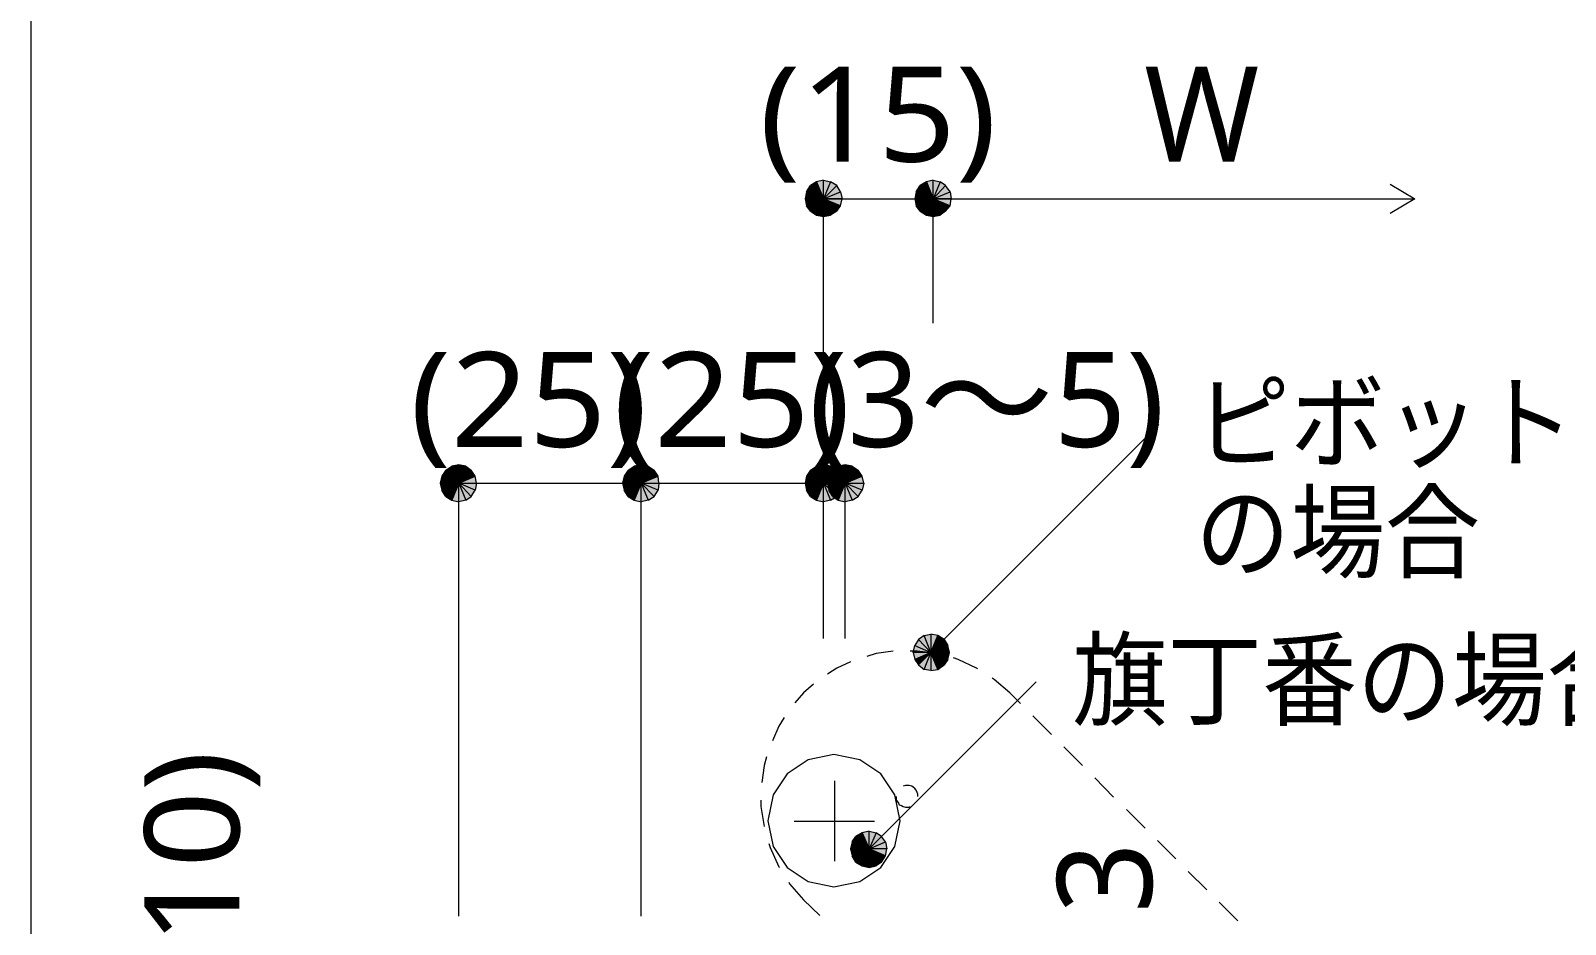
# Model space of a CAD drawing. Header units: millimetres. Extents: x 0 to 420, y 0 to 297.
# Drawn here: x 118.17 to 160.21, y 233.73 to 258.2 of the extents above; entities that cross this region are included whole.
import ezdxf
from ezdxf.enums import TextEntityAlignment as Align

# ---------------------------------------------------------------- set-up
doc = ezdxf.new("R2010")
doc.units = ezdxf.units.MM
doc.styles.add('kst32b', font='NotoSansJP-Variable.ttf')

msp = doc.modelspace()

# ---------------------------------------------------------------- hatches: boundary and pattern name
h = msp.add_hatch(color=7)
h.paths.add_polyline_path([(139.7, 254.063), (139.531, 253.958), (139.891, 253.598), (139.7, 254.063)])
h.paths.add_polyline_path([(139.531, 253.958), (139.891, 253.598), (139.425, 253.788), (139.531, 253.958)])
h.paths.add_polyline_path([(139.891, 253.598), (139.425, 253.788), (139.383, 253.598), (139.891, 253.598)])
h = msp.add_hatch(color=7)
h.paths.add_polyline_path([(140.25, 253.958), (140.081, 254.063), (139.891, 253.598), (140.25, 253.958)])
h.paths.add_polyline_path([(140.081, 254.063), (139.891, 253.598), (139.891, 254.106), (140.081, 254.063)])
h.paths.add_polyline_path([(139.891, 253.598), (139.891, 254.106), (139.7, 254.063), (139.891, 253.598)])
h = msp.add_hatch(color=7)
h.paths.add_polyline_path([(140.356, 253.407), (140.399, 253.598), (139.891, 253.598), (140.356, 253.407)])
h.paths.add_polyline_path([(140.399, 253.598), (139.891, 253.598), (140.356, 253.788), (140.399, 253.598)])
h.paths.add_polyline_path([(139.891, 253.598), (140.356, 253.788), (140.25, 253.958), (139.891, 253.598)])
h = msp.add_hatch(color=7)
h.paths.add_polyline_path([(142.706, 254.063), (142.536, 253.958), (142.896, 253.598), (142.706, 254.063)])
h.paths.add_polyline_path([(142.536, 253.958), (142.896, 253.598), (142.43, 253.788), (142.536, 253.958)])
h.paths.add_polyline_path([(142.896, 253.598), (142.43, 253.788), (142.388, 253.598), (142.896, 253.598)])
h = msp.add_hatch(color=7)
h.paths.add_polyline_path([(143.235, 253.958), (143.087, 254.063), (142.896, 253.598), (143.235, 253.958)])
h.paths.add_polyline_path([(143.087, 254.063), (142.896, 253.598), (142.896, 254.106), (143.087, 254.063)])
h.paths.add_polyline_path([(142.896, 253.598), (142.896, 254.106), (142.706, 254.063), (142.896, 253.598)])
h = msp.add_hatch(color=7)
h.paths.add_polyline_path([(143.362, 253.407), (143.383, 253.598), (142.896, 253.598), (143.362, 253.407)])
h.paths.add_polyline_path([(143.383, 253.598), (142.896, 253.598), (143.362, 253.788), (143.383, 253.598)])
h.paths.add_polyline_path([(142.896, 253.598), (143.362, 253.788), (143.235, 253.958), (142.896, 253.598)])
h = msp.add_hatch(color=7)
h.paths.add_polyline_path([(139.383, 253.598), (139.425, 253.407), (139.891, 253.598), (139.383, 253.598)])
h.paths.add_polyline_path([(139.425, 253.407), (139.891, 253.598), (139.531, 253.259), (139.425, 253.407)])
h.paths.add_polyline_path([(139.891, 253.598), (139.531, 253.259), (139.7, 253.153), (139.891, 253.598)])
for points in [[(139.7, 253.153), (139.891, 253.111), (139.891, 253.598), (139.7, 253.153)], [(142.706, 253.153), (142.896, 253.111), (142.896, 253.598), (142.706, 253.153)], [(129.434, 245.999), (129.392, 245.808), (129.9, 245.808), (129.434, 245.999)], [(134.429, 245.999), (134.387, 245.808), (134.895, 245.808), (134.429, 245.999)], [(139.425, 245.999), (139.383, 245.808), (139.891, 245.808), (139.425, 245.999)], [(140.039, 245.999), (139.996, 245.808), (140.483, 245.808), (140.039, 245.999)], [(142.388, 240.982), (142.494, 240.834), (142.833, 241.173), (142.388, 240.982)], [(140.949, 235.331), (141.139, 235.289), (141.139, 235.797), (140.949, 235.331)]]:
    msp.add_hatch(color=7).paths.add_polyline_path(points)
h = msp.add_hatch(color=7)
h.paths.add_polyline_path([(139.891, 253.111), (140.081, 253.153), (139.891, 253.598), (139.891, 253.111)])
h.paths.add_polyline_path([(140.081, 253.153), (139.891, 253.598), (140.25, 253.259), (140.081, 253.153)])
h.paths.add_polyline_path([(139.891, 253.598), (140.25, 253.259), (140.356, 253.407), (139.891, 253.598)])
h = msp.add_hatch(color=7)
h.paths.add_polyline_path([(142.388, 253.598), (142.43, 253.407), (142.896, 253.598), (142.388, 253.598)])
h.paths.add_polyline_path([(142.43, 253.407), (142.896, 253.598), (142.536, 253.259), (142.43, 253.407)])
h.paths.add_polyline_path([(142.896, 253.598), (142.536, 253.259), (142.706, 253.153), (142.896, 253.598)])
h = msp.add_hatch(color=7)
h.paths.add_polyline_path([(142.896, 253.111), (143.087, 253.153), (142.896, 253.598), (142.896, 253.111)])
h.paths.add_polyline_path([(143.087, 253.153), (142.896, 253.598), (143.235, 253.259), (143.087, 253.153)])
h.paths.add_polyline_path([(142.896, 253.598), (143.235, 253.259), (143.362, 253.407), (142.896, 253.598)])
h = msp.add_hatch(color=7)
h.paths.add_polyline_path([(129.9, 246.316), (129.709, 246.274), (129.9, 245.808), (129.9, 246.316)])
h.paths.add_polyline_path([(129.709, 246.274), (129.9, 245.808), (129.54, 246.168), (129.709, 246.274)])
h.paths.add_polyline_path([(129.9, 245.808), (129.54, 246.168), (129.434, 245.999), (129.9, 245.808)])
h = msp.add_hatch(color=7)
h.paths.add_polyline_path([(130.344, 245.999), (130.238, 246.168), (129.9, 245.808), (130.344, 245.999)])
h.paths.add_polyline_path([(130.238, 246.168), (129.9, 245.808), (130.09, 246.274), (130.238, 246.168)])
h.paths.add_polyline_path([(129.9, 245.808), (130.09, 246.274), (129.9, 246.316), (129.9, 245.808)])
h = msp.add_hatch(color=7)
h.paths.add_polyline_path([(130.238, 245.449), (130.344, 245.618), (129.9, 245.808), (130.238, 245.449)])
h.paths.add_polyline_path([(130.344, 245.618), (129.9, 245.808), (130.387, 245.808), (130.344, 245.618)])
h.paths.add_polyline_path([(129.9, 245.808), (130.387, 245.808), (130.344, 245.999), (129.9, 245.808)])
h = msp.add_hatch(color=7)
h.paths.add_polyline_path([(134.895, 246.316), (134.705, 246.274), (134.895, 245.808), (134.895, 246.316)])
h.paths.add_polyline_path([(134.705, 246.274), (134.895, 245.808), (134.535, 246.168), (134.705, 246.274)])
h.paths.add_polyline_path([(134.895, 245.808), (134.535, 246.168), (134.429, 245.999), (134.895, 245.808)])
h = msp.add_hatch(color=7)
h.paths.add_polyline_path([(135.361, 245.999), (135.255, 246.168), (134.895, 245.808), (135.361, 245.999)])
h.paths.add_polyline_path([(135.255, 246.168), (134.895, 245.808), (135.086, 246.274), (135.255, 246.168)])
h.paths.add_polyline_path([(134.895, 245.808), (135.086, 246.274), (134.895, 246.316), (134.895, 245.808)])
h = msp.add_hatch(color=7)
h.paths.add_polyline_path([(135.255, 245.449), (135.361, 245.618), (134.895, 245.808), (135.255, 245.449)])
h.paths.add_polyline_path([(135.361, 245.618), (134.895, 245.808), (135.382, 245.808), (135.361, 245.618)])
h.paths.add_polyline_path([(134.895, 245.808), (135.382, 245.808), (135.361, 245.999), (134.895, 245.808)])
h = msp.add_hatch(color=7)
h.paths.add_polyline_path([(139.891, 246.316), (139.7, 246.274), (139.891, 245.808), (139.891, 246.316)])
h.paths.add_polyline_path([(139.7, 246.274), (139.891, 245.808), (139.531, 246.168), (139.7, 246.274)])
h.paths.add_polyline_path([(139.891, 245.808), (139.531, 246.168), (139.425, 245.999), (139.891, 245.808)])
h = msp.add_hatch(color=7)
h.paths.add_polyline_path([(140.356, 245.999), (140.25, 246.168), (139.891, 245.808), (140.356, 245.999)])
h.paths.add_polyline_path([(140.25, 246.168), (139.891, 245.808), (140.081, 246.274), (140.25, 246.168)])
h.paths.add_polyline_path([(139.891, 245.808), (140.081, 246.274), (139.891, 246.316), (139.891, 245.808)])
h = msp.add_hatch(color=7)
h.paths.add_polyline_path([(140.25, 245.449), (140.356, 245.618), (139.891, 245.808), (140.25, 245.449)])
h.paths.add_polyline_path([(140.356, 245.618), (139.891, 245.808), (140.399, 245.808), (140.356, 245.618)])
h.paths.add_polyline_path([(139.891, 245.808), (140.399, 245.808), (140.356, 245.999), (139.891, 245.808)])
h = msp.add_hatch(color=7)
h.paths.add_polyline_path([(140.483, 246.316), (140.293, 246.274), (140.483, 245.808), (140.483, 246.316)])
h.paths.add_polyline_path([(140.293, 246.274), (140.483, 245.808), (140.145, 246.168), (140.293, 246.274)])
h.paths.add_polyline_path([(140.483, 245.808), (140.145, 246.168), (140.039, 245.999), (140.483, 245.808)])
h = msp.add_hatch(color=7)
h.paths.add_polyline_path([(140.949, 245.999), (140.843, 246.168), (140.483, 245.808), (140.949, 245.999)])
h.paths.add_polyline_path([(140.843, 246.168), (140.483, 245.808), (140.674, 246.274), (140.843, 246.168)])
h.paths.add_polyline_path([(140.483, 245.808), (140.674, 246.274), (140.483, 246.316), (140.483, 245.808)])
h = msp.add_hatch(color=7)
h.paths.add_polyline_path([(140.843, 245.449), (140.949, 245.618), (140.483, 245.808), (140.843, 245.449)])
h.paths.add_polyline_path([(140.949, 245.618), (140.483, 245.808), (140.991, 245.808), (140.949, 245.618)])
h.paths.add_polyline_path([(140.483, 245.808), (140.991, 245.808), (140.949, 245.999), (140.483, 245.808)])
h = msp.add_hatch(color=7)
h.paths.add_polyline_path([(129.392, 245.808), (129.434, 245.618), (129.9, 245.808), (129.392, 245.808)])
h.paths.add_polyline_path([(129.434, 245.618), (129.9, 245.808), (129.54, 245.449), (129.434, 245.618)])
h.paths.add_polyline_path([(129.9, 245.808), (129.54, 245.449), (129.709, 245.343), (129.9, 245.808)])
h = msp.add_hatch(color=7)
h.paths.add_polyline_path([(129.709, 245.343), (129.9, 245.3), (129.9, 245.808), (129.709, 245.343)])
h.paths.add_polyline_path([(129.9, 245.3), (129.9, 245.808), (130.09, 245.343), (129.9, 245.3)])
h.paths.add_polyline_path([(129.9, 245.808), (130.09, 245.343), (130.238, 245.449), (129.9, 245.808)])
h = msp.add_hatch(color=7)
h.paths.add_polyline_path([(134.387, 245.808), (134.429, 245.618), (134.895, 245.808), (134.387, 245.808)])
h.paths.add_polyline_path([(134.429, 245.618), (134.895, 245.808), (134.535, 245.449), (134.429, 245.618)])
h.paths.add_polyline_path([(134.895, 245.808), (134.535, 245.449), (134.705, 245.343), (134.895, 245.808)])
h = msp.add_hatch(color=7)
h.paths.add_polyline_path([(134.705, 245.343), (134.895, 245.3), (134.895, 245.808), (134.705, 245.343)])
h.paths.add_polyline_path([(134.895, 245.3), (134.895, 245.808), (135.086, 245.343), (134.895, 245.3)])
h.paths.add_polyline_path([(134.895, 245.808), (135.086, 245.343), (135.255, 245.449), (134.895, 245.808)])
h = msp.add_hatch(color=7)
h.paths.add_polyline_path([(139.383, 245.808), (139.425, 245.618), (139.891, 245.808), (139.383, 245.808)])
h.paths.add_polyline_path([(139.425, 245.618), (139.891, 245.808), (139.531, 245.449), (139.425, 245.618)])
h.paths.add_polyline_path([(139.891, 245.808), (139.531, 245.449), (139.7, 245.343), (139.891, 245.808)])
h = msp.add_hatch(color=7)
h.paths.add_polyline_path([(139.7, 245.343), (139.891, 245.3), (139.891, 245.808), (139.7, 245.343)])
h.paths.add_polyline_path([(139.891, 245.3), (139.891, 245.808), (140.081, 245.343), (139.891, 245.3)])
h.paths.add_polyline_path([(139.891, 245.808), (140.081, 245.343), (140.25, 245.449), (139.891, 245.808)])
h = msp.add_hatch(color=7)
h.paths.add_polyline_path([(139.996, 245.808), (140.039, 245.618), (140.483, 245.808), (139.996, 245.808)])
h.paths.add_polyline_path([(140.039, 245.618), (140.483, 245.808), (140.145, 245.449), (140.039, 245.618)])
h.paths.add_polyline_path([(140.483, 245.808), (140.145, 245.449), (140.293, 245.343), (140.483, 245.808)])
h = msp.add_hatch(color=7)
h.paths.add_polyline_path([(140.293, 245.343), (140.483, 245.3), (140.483, 245.808), (140.293, 245.343)])
h.paths.add_polyline_path([(140.483, 245.3), (140.483, 245.808), (140.674, 245.343), (140.483, 245.3)])
h.paths.add_polyline_path([(140.483, 245.808), (140.674, 245.343), (140.843, 245.449), (140.483, 245.808)])
h = msp.add_hatch(color=7)
h.paths.add_polyline_path([(142.494, 241.533), (142.388, 241.363), (142.833, 241.173), (142.494, 241.533)])
h.paths.add_polyline_path([(142.388, 241.363), (142.833, 241.173), (142.346, 241.173), (142.388, 241.363)])
h.paths.add_polyline_path([(142.833, 241.173), (142.346, 241.173), (142.388, 240.982), (142.833, 241.173)])
h = msp.add_hatch(color=7)
h.paths.add_polyline_path([(143.023, 241.639), (142.833, 241.681), (142.833, 241.173), (143.023, 241.639)])
h.paths.add_polyline_path([(142.833, 241.681), (142.833, 241.173), (142.642, 241.639), (142.833, 241.681)])
h.paths.add_polyline_path([(142.833, 241.173), (142.642, 241.639), (142.494, 241.533), (142.833, 241.173)])
h = msp.add_hatch(color=7)
h.paths.add_polyline_path([(143.341, 241.173), (143.298, 241.363), (142.833, 241.173), (143.341, 241.173)])
h.paths.add_polyline_path([(143.298, 241.363), (142.833, 241.173), (143.193, 241.533), (143.298, 241.363)])
h.paths.add_polyline_path([(142.833, 241.173), (143.193, 241.533), (143.023, 241.639), (142.833, 241.173)])
h = msp.add_hatch(color=7)
h.paths.add_polyline_path([(142.494, 240.834), (142.642, 240.707), (142.833, 241.173), (142.494, 240.834)])
h.paths.add_polyline_path([(142.642, 240.707), (142.833, 241.173), (142.833, 240.686), (142.642, 240.707)])
h.paths.add_polyline_path([(142.833, 241.173), (142.833, 240.686), (143.023, 240.707), (142.833, 241.173)])
h = msp.add_hatch(color=7)
h.paths.add_polyline_path([(143.023, 240.707), (143.193, 240.834), (142.833, 241.173), (143.023, 240.707)])
h.paths.add_polyline_path([(143.193, 240.834), (142.833, 241.173), (143.298, 240.982), (143.193, 240.834)])
h.paths.add_polyline_path([(142.833, 241.173), (143.298, 240.982), (143.341, 241.173), (142.833, 241.173)])
h = msp.add_hatch(color=7)
h.paths.add_polyline_path([(140.949, 236.241), (140.779, 236.135), (141.139, 235.797), (140.949, 236.241)])
h.paths.add_polyline_path([(140.779, 236.135), (141.139, 235.797), (140.674, 235.987), (140.779, 236.135)])
h.paths.add_polyline_path([(141.139, 235.797), (140.674, 235.987), (140.631, 235.797), (141.139, 235.797)])
h = msp.add_hatch(color=7)
h.paths.add_polyline_path([(141.478, 236.135), (141.33, 236.241), (141.139, 235.797), (141.478, 236.135)])
h.paths.add_polyline_path([(141.33, 236.241), (141.139, 235.797), (141.139, 236.283), (141.33, 236.241)])
h.paths.add_polyline_path([(141.139, 235.797), (141.139, 236.283), (140.949, 236.241), (141.139, 235.797)])
h = msp.add_hatch(color=7)
h.paths.add_polyline_path([(141.584, 235.606), (141.626, 235.797), (141.139, 235.797), (141.584, 235.606)])
h.paths.add_polyline_path([(141.626, 235.797), (141.139, 235.797), (141.584, 235.987), (141.626, 235.797)])
h.paths.add_polyline_path([(141.139, 235.797), (141.584, 235.987), (141.478, 236.135), (141.139, 235.797)])
h = msp.add_hatch(color=7)
h.paths.add_polyline_path([(140.631, 235.797), (140.674, 235.606), (141.139, 235.797), (140.631, 235.797)])
h.paths.add_polyline_path([(140.674, 235.606), (141.139, 235.797), (140.779, 235.437), (140.674, 235.606)])
h.paths.add_polyline_path([(141.139, 235.797), (140.779, 235.437), (140.949, 235.331), (141.139, 235.797)])
h = msp.add_hatch(color=7)
h.paths.add_polyline_path([(141.139, 235.289), (141.33, 235.331), (141.139, 235.797), (141.139, 235.289)])
h.paths.add_polyline_path([(141.33, 235.331), (141.139, 235.797), (141.478, 235.437), (141.33, 235.331)])
h.paths.add_polyline_path([(141.139, 235.797), (141.478, 235.437), (141.584, 235.606), (141.139, 235.797)])

# ---------------------------------------------------------------- linework, layer by layer
at = {"lineweight": 13}
for points in [[(118.174, 285.983), (118.174, 45.995)], [(155.406, 254), (156.083, 253.598), (155.406, 253.196)], [(139.891, 241.554), (139.891, 253.598)], [(139.891, 253.598), (142.896, 253.598)], [(142.896, 250.19), (142.896, 253.598), (156.083, 253.598)], [(142.833, 241.173), (149.077, 247.417)], [(129.9, 233.955), (129.9, 245.808)], [(129.9, 245.808), (134.895, 245.808), (139.891, 245.808), (140.483, 245.808)], [(134.895, 233.955), (134.895, 245.808)], [(140.483, 241.554), (140.483, 245.808)], [(140.631, 240.919), (140.25, 240.75), (139.996, 240.58)], [(141.796, 241.215), (141.33, 241.152), (141.076, 241.067)], [(142.981, 241.152), (142.452, 241.215), (142.261, 241.215)], [(144.103, 240.729), (144.082, 240.75), (143.574, 240.982), (143.446, 241.025)], [(144.992, 240.072), (144.568, 240.432), (144.505, 240.474)], [(139.615, 240.305), (139.34, 240.072), (139.107, 239.797)], [(141.139, 235.797), (145.711, 240.369)], [(145.288, 239.776), (144.992, 240.072)], [(138.811, 239.395), (138.663, 239.162), (138.494, 238.76)], [(146.135, 238.929), (145.627, 239.437)], [(146.981, 238.083), (146.473, 238.591)], [(138.324, 238.315), (138.261, 238.083), (138.197, 237.617)], [(140.187, 237.659), (140.187, 235.458)], [(142.473, 237.236), (142.473, 237.299), (142.452, 237.342), (142.43, 237.405), (142.388, 237.448), (142.346, 237.49), (142.304, 237.511), (142.24, 237.532), (142.177, 237.532), (142.134, 237.532), (142.071, 237.511)], [(147.828, 237.215), (147.32, 237.744)], [(138.176, 237.13), (138.176, 236.961), (138.261, 236.411)], [(141.88, 237.236), (141.88, 237.215), (141.88, 237.151), (141.901, 237.109), (141.944, 237.046), (141.965, 237.003), (142.028, 236.982), (142.071, 236.961), (142.134, 236.94), (142.177, 236.94), (142.24, 236.94), (142.261, 236.961)], [(148.696, 236.368), (148.188, 236.876)], [(139.086, 236.559), (141.287, 236.559)], [(138.388, 235.945), (138.43, 235.839), (138.663, 235.31), (138.684, 235.289)], [(149.543, 235.521), (149.035, 236.029)], [(150.389, 234.675), (149.881, 235.183)], [(138.938, 234.887), (138.959, 234.844), (139.34, 234.4)], [(139.785, 233.976), (139.34, 234.4)], [(151.236, 233.828), (150.728, 234.336)]]:
    msp.add_lwpolyline(points, dxfattribs=at)
at = {"lineweight": 0}
for points in [[(139.531, 253.958), (139.891, 253.598), (139.425, 253.788)], [(139.7, 254.063), (139.531, 253.958), (139.891, 253.598)], [(139.891, 253.598), (139.891, 254.106), (139.7, 254.063)], [(140.081, 254.063), (139.891, 253.598), (139.891, 254.106)], [(140.25, 253.958), (140.081, 254.063), (139.891, 253.598)], [(139.891, 253.598), (140.356, 253.788), (140.25, 253.958)], [(142.536, 253.958), (142.896, 253.598), (142.43, 253.788)], [(142.706, 254.063), (142.536, 253.958), (142.896, 253.598)], [(142.896, 253.598), (142.896, 254.106), (142.706, 254.063)], [(143.087, 254.063), (142.896, 253.598), (142.896, 254.106)], [(143.235, 253.958), (143.087, 254.063), (142.896, 253.598)], [(142.896, 253.598), (143.362, 253.788), (143.235, 253.958)], [(139.891, 253.598), (139.425, 253.788), (139.383, 253.598)], [(139.383, 253.598), (139.425, 253.407), (139.891, 253.598)], [(139.425, 253.407), (139.891, 253.598), (139.531, 253.259)], [(139.891, 253.598), (139.531, 253.259), (139.7, 253.153)], [(139.7, 253.153), (139.891, 253.111), (139.891, 253.598)], [(140.399, 253.598), (139.891, 253.598), (140.356, 253.788)], [(139.891, 253.111), (140.081, 253.153), (139.891, 253.598)], [(140.081, 253.153), (139.891, 253.598), (140.25, 253.259)], [(139.891, 253.598), (140.25, 253.259), (140.356, 253.407)], [(140.356, 253.407), (140.399, 253.598), (139.891, 253.598)], [(142.896, 253.598), (142.43, 253.788), (142.388, 253.598)], [(142.388, 253.598), (142.43, 253.407), (142.896, 253.598)], [(142.43, 253.407), (142.896, 253.598), (142.536, 253.259)], [(142.896, 253.598), (142.536, 253.259), (142.706, 253.153)], [(142.706, 253.153), (142.896, 253.111), (142.896, 253.598)], [(143.383, 253.598), (142.896, 253.598), (143.362, 253.788)], [(142.896, 253.111), (143.087, 253.153), (142.896, 253.598)], [(143.087, 253.153), (142.896, 253.598), (143.235, 253.259)], [(142.896, 253.598), (143.235, 253.259), (143.362, 253.407)], [(143.362, 253.407), (143.383, 253.598), (142.896, 253.598)], [(129.434, 245.999), (129.392, 245.808), (129.9, 245.808)], [(129.9, 245.808), (129.54, 246.168), (129.434, 245.999)], [(129.709, 246.274), (129.9, 245.808), (129.54, 246.168)], [(129.9, 246.316), (129.709, 246.274), (129.9, 245.808)], [(129.9, 245.808), (130.09, 246.274), (129.9, 246.316)], [(130.238, 246.168), (129.9, 245.808), (130.09, 246.274)], [(130.344, 245.999), (130.238, 246.168), (129.9, 245.808)], [(129.9, 245.808), (130.387, 245.808), (130.344, 245.999)], [(134.429, 245.999), (134.387, 245.808), (134.895, 245.808)], [(134.895, 245.808), (134.535, 246.168), (134.429, 245.999)], [(134.705, 246.274), (134.895, 245.808), (134.535, 246.168)], [(134.895, 246.316), (134.705, 246.274), (134.895, 245.808)], [(134.895, 245.808), (135.086, 246.274), (134.895, 246.316)], [(135.255, 246.168), (134.895, 245.808), (135.086, 246.274)], [(135.361, 245.999), (135.255, 246.168), (134.895, 245.808)], [(134.895, 245.808), (135.382, 245.808), (135.361, 245.999)], [(139.425, 245.999), (139.383, 245.808), (139.891, 245.808)], [(139.891, 245.808), (139.531, 246.168), (139.425, 245.999)], [(139.7, 246.274), (139.891, 245.808), (139.531, 246.168)], [(139.891, 246.316), (139.7, 246.274), (139.891, 245.808)], [(139.891, 245.808), (140.081, 246.274), (139.891, 246.316)], [(140.25, 246.168), (139.891, 245.808), (140.081, 246.274)], [(140.356, 245.999), (140.25, 246.168), (139.891, 245.808)], [(139.891, 245.808), (140.399, 245.808), (140.356, 245.999)], [(140.039, 245.999), (139.996, 245.808), (140.483, 245.808)], [(140.483, 245.808), (140.145, 246.168), (140.039, 245.999)], [(140.293, 246.274), (140.483, 245.808), (140.145, 246.168)], [(140.483, 246.316), (140.293, 246.274), (140.483, 245.808)], [(140.483, 245.808), (140.674, 246.274), (140.483, 246.316)], [(140.843, 246.168), (140.483, 245.808), (140.674, 246.274)], [(140.949, 245.999), (140.843, 246.168), (140.483, 245.808)], [(140.483, 245.808), (140.991, 245.808), (140.949, 245.999)], [(129.392, 245.808), (129.434, 245.618), (129.9, 245.808)], [(129.434, 245.618), (129.9, 245.808), (129.54, 245.449)], [(129.9, 245.808), (129.54, 245.449), (129.709, 245.343)], [(129.709, 245.343), (129.9, 245.3), (129.9, 245.808)], [(129.9, 245.3), (129.9, 245.808), (130.09, 245.343)], [(129.9, 245.808), (130.09, 245.343), (130.238, 245.449)], [(130.238, 245.449), (130.344, 245.618), (129.9, 245.808)], [(130.344, 245.618), (129.9, 245.808), (130.387, 245.808)], [(134.387, 245.808), (134.429, 245.618), (134.895, 245.808)], [(134.429, 245.618), (134.895, 245.808), (134.535, 245.449)], [(134.895, 245.808), (134.535, 245.449), (134.705, 245.343)], [(134.705, 245.343), (134.895, 245.3), (134.895, 245.808)], [(134.895, 245.3), (134.895, 245.808), (135.086, 245.343)], [(134.895, 245.808), (135.086, 245.343), (135.255, 245.449)], [(135.255, 245.449), (135.361, 245.618), (134.895, 245.808)], [(135.361, 245.618), (134.895, 245.808), (135.382, 245.808)], [(139.383, 245.808), (139.425, 245.618), (139.891, 245.808)], [(139.425, 245.618), (139.891, 245.808), (139.531, 245.449)], [(139.891, 245.808), (139.531, 245.449), (139.7, 245.343)], [(139.7, 245.343), (139.891, 245.3), (139.891, 245.808)], [(139.891, 245.3), (139.891, 245.808), (140.081, 245.343)], [(139.891, 245.808), (140.081, 245.343), (140.25, 245.449)], [(140.25, 245.449), (140.356, 245.618), (139.891, 245.808)], [(140.356, 245.618), (139.891, 245.808), (140.399, 245.808)], [(139.996, 245.808), (140.039, 245.618), (140.483, 245.808)], [(140.039, 245.618), (140.483, 245.808), (140.145, 245.449)], [(140.483, 245.808), (140.145, 245.449), (140.293, 245.343)], [(140.293, 245.343), (140.483, 245.3), (140.483, 245.808)], [(140.483, 245.3), (140.483, 245.808), (140.674, 245.343)], [(140.483, 245.808), (140.674, 245.343), (140.843, 245.449)], [(140.843, 245.449), (140.949, 245.618), (140.483, 245.808)], [(140.949, 245.618), (140.483, 245.808), (140.991, 245.808)], [(142.388, 241.363), (142.833, 241.173), (142.346, 241.173)], [(142.494, 241.533), (142.388, 241.363), (142.833, 241.173)], [(142.833, 241.173), (142.642, 241.639), (142.494, 241.533)], [(142.833, 241.681), (142.833, 241.173), (142.642, 241.639)], [(143.023, 241.639), (142.833, 241.681), (142.833, 241.173)], [(142.833, 241.173), (143.193, 241.533), (143.023, 241.639)], [(143.298, 241.363), (142.833, 241.173), (143.193, 241.533)], [(143.341, 241.173), (143.298, 241.363), (142.833, 241.173)], [(142.833, 241.173), (142.346, 241.173), (142.388, 240.982)], [(142.388, 240.982), (142.494, 240.834), (142.833, 241.173)], [(142.494, 240.834), (142.642, 240.707), (142.833, 241.173)], [(142.642, 240.707), (142.833, 241.173), (142.833, 240.686)], [(142.833, 241.173), (142.833, 240.686), (143.023, 240.707)], [(143.023, 240.707), (143.193, 240.834), (142.833, 241.173)], [(143.193, 240.834), (142.833, 241.173), (143.298, 240.982)], [(142.833, 241.173), (143.298, 240.982), (143.341, 241.173)], [(140.949, 236.241), (140.779, 236.135), (141.139, 235.797)], [(141.139, 235.797), (141.139, 236.283), (140.949, 236.241)], [(141.33, 236.241), (141.139, 235.797), (141.139, 236.283)], [(141.478, 236.135), (141.33, 236.241), (141.139, 235.797)], [(141.139, 235.797), (140.674, 235.987), (140.631, 235.797)], [(140.779, 236.135), (141.139, 235.797), (140.674, 235.987)], [(141.139, 235.797), (141.584, 235.987), (141.478, 236.135)], [(141.626, 235.797), (141.139, 235.797), (141.584, 235.987)], [(140.631, 235.797), (140.674, 235.606), (141.139, 235.797)], [(140.674, 235.606), (141.139, 235.797), (140.779, 235.437)], [(141.139, 235.797), (140.779, 235.437), (140.949, 235.331)], [(140.949, 235.331), (141.139, 235.289), (141.139, 235.797)], [(141.139, 235.289), (141.33, 235.331), (141.139, 235.797)], [(141.33, 235.331), (141.139, 235.797), (141.478, 235.437)], [(141.139, 235.797), (141.478, 235.437), (141.584, 235.606)], [(141.584, 235.606), (141.626, 235.797), (141.139, 235.797)]]:
    msp.add_lwpolyline(points, close=True, dxfattribs=at)
at = {"lineweight": 13}
msp.add_lwpolyline([(141.986, 236.569), (141.844, 237.274), (141.456, 237.849), (140.881, 238.237), (140.176, 238.379), (139.472, 238.237), (138.897, 237.849), (138.509, 237.274), (138.367, 236.569), (138.509, 235.865), (138.897, 235.29), (139.472, 234.902), (140.176, 234.759), (140.881, 234.902), (141.456, 235.29), (141.844, 235.865)], close=True, dxfattribs=at)

# ---------------------------------------------------------------- texts
at = {"style": 'kst32b'}
for s, height, p, p2 in [('(15)', 2.5989, (138.134, 254.614), (144.631, 254.614)), ('(25)', 2.5989, (128.566, 246.803), (135.064, 246.803)), ('(25)', 2.5989, (134.133, 246.803), (140.63, 246.803)), ('(3～5)', 2.5989, (139.488, 246.803), (149.234, 246.803)), ('ピボットヒンジ', 2.0791, (150.072, 246.443), (168.264, 246.443)), ('の場合', 2.0791, (150.072, 243.438), (157.868, 243.438)), ('旗丁番の場合', 2.0791, (146.706, 239.395), (162.3, 239.395)), ('(10) (10)', 2.5989, (123.888, 224.705), (123.888, 238.484))]:
    msp.add_text(s, height=height, dxfattribs=at).set_placement(p, p2, align=Align.FIT)
msp.add_text('W', height=2.599, dxfattribs=at).set_placement((148.675, 254.614))
msp.add_text('3', height=2.599, rotation=90, dxfattribs=at).set_placement((148.886, 234.04))

doc.saveas('drawing.dxf')
